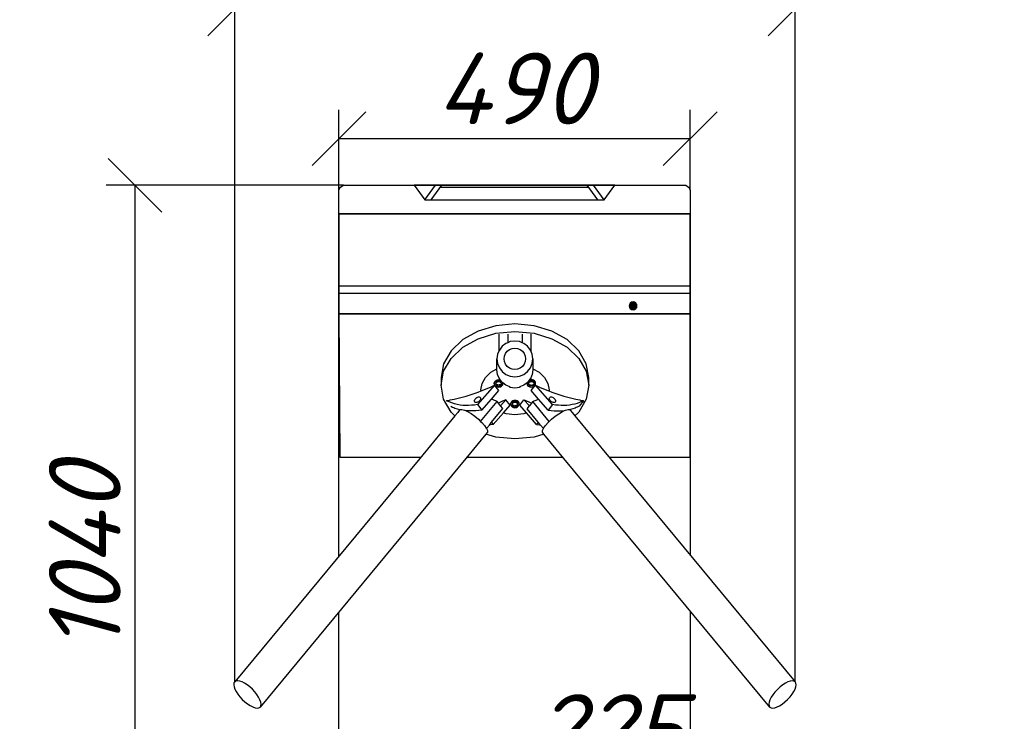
# Model space of a CAD drawing. Header units: millimetres. Extents: x 4247 to 622543, y -201358 to 142419.
# Drawn here: x 239151 to 240525, y -165468 to -164489 of the extents above; entities that cross this region are included whole.
import ezdxf

# ---------------------------------------------------------------- set-up
doc = ezdxf.new("R2010")
doc.units = ezdxf.units.MM
doc.linetypes.add('0', pattern=[0])
doc.layers.get('DEFPOINTS').update_dxf_attribs({"color": 252, "lineweight": 9})
doc.layers.add('PDF _Геометрия', color=7, linetype='Continuous')
doc.layers.add('PDF _Сплошная заливка', color=7, linetype='Continuous', true_color=0xffffff)
doc.styles.add('ISOCPEUR100', font='isocpeur.ttf', dxfattribs={"oblique": 15, "height": 100})
doc.dimstyles.new('Размеры_text_m75', dxfattribs={"dimtxt": 100, "dimasz": 75, "dimexe": 40, "dimexo": 0, "dimgap": 20, "dimtad": 1, "dimdec": 0, "dimzin": 0, "dimdsep": 46, "dimtxsty": 'ISOCPEUR100', "dimblk": 'OBLIQUE', "dimcen": 1, "dimclrd": 202, "dimclre": 202, "dimclrt": 202, "dimadec": 0, "dimazin": 0, "dimtfac": 1, "dimtdec": 0, "dimtix": 1, "dimtmove": 0, "dimatfit": 0, "dimfxl": 50, "dimtolj": 1, "dimtzin": 0, "dimlwd": 9, "dimlwe": 9, "dimarcsym": 0})

# ---------------------------------------------------------------- blocks, each defined once
blk = doc.blocks.new('_Oblique')
at = {"color": 0, "linetype": 'ByBlock', "lineweight": -2}
blk.add_line((-0.5, -0.5), (0.5, 0.5), dxfattribs=at)
blk = doc.blocks.new('*D584')
at = {"color": 202, "lineweight": 9, "transparency": 16777216}
for p, q in [((239860.1, -165814.9), (239860.1, -165510)), ((240085.5, -165759.4), (240085.5, -165510)), ((239860.1, -165550), (239785.1, -165550)), ((239860.1, -165550), (240085.5, -165550)), ((240085.5, -165550), (240160.5, -165550))]:
    blk.add_line(p, q, dxfattribs=at)
at = {"layer": 'DEFPOINTS', "color": 0, "linetype": '0', "transparency": 16777216}
for p in [(240085.5, -165550), (240085.5, -165759.4), (239860.1, -165814.9)]:
    blk.add_point(p, dxfattribs=at)
at = {"color": 202, "linetype": '0', "lineweight": 9, "transparency": 16777216, "xscale": 75, "yscale": 75, "zscale": 75}
blk.add_blockref('_Oblique', (239860.1, -165550), dxfattribs=at)
at = {"color": 202, "linetype": '0', "lineweight": 9, "transparency": 16777216, "xscale": 75, "yscale": 75, "zscale": 75, "rotation": 180}
blk.add_blockref('_Oblique', (240085.5, -165550), dxfattribs=at)
at = {"color": 202, "linetype": '0', "lineweight": 9, "transparency": 16777216, "insert": (239972.8, -165480), "char_height": 100, "attachment_point": 5, "style": 'ISOCPEUR100'}
blk.add_mtext('\\A1;225', dxfattribs=at)
blk = doc.blocks.new('*D585')
at = {"color": 202, "lineweight": 9, "transparency": 16777216}
for p, q in [((239450.6, -165412.6), (239450.6, -164434.1)), ((240232, -165412.7), (240232, -164434.1)), ((239450.6, -164474.1), (240232, -164474.1))]:
    blk.add_line(p, q, dxfattribs=at)
at = {"layer": 'DEFPOINTS', "color": 0, "linetype": '0', "transparency": 16777216}
for p in [(240232, -164474.1), (239450.6, -165412.6), (240232, -165412.7)]:
    blk.add_point(p, dxfattribs=at)
at = {"color": 202, "linetype": '0', "lineweight": 9, "transparency": 16777216, "xscale": 75, "yscale": 75, "zscale": 75, "rotation": 180}
blk.add_blockref('_Oblique', (239450.6, -164474.1), dxfattribs=at)
at = {"color": 202, "linetype": '0', "lineweight": 9, "transparency": 16777216, "xscale": 75, "yscale": 75, "zscale": 75}
blk.add_blockref('_Oblique', (240232, -164474.1), dxfattribs=at)
at = {"color": 202, "linetype": '0', "lineweight": 9, "transparency": 16777216, "insert": (239841.3, -164404.1), "char_height": 100, "attachment_point": 5, "style": 'ISOCPEUR100'}
blk.add_mtext('\\A1;782', dxfattribs=at)
blk = doc.blocks.new('*D593')
at = {"color": 202, "lineweight": 9, "transparency": 16777216}
for p, q in [((239595.9, -164727), (239595.9, -164615.2)), ((240085.5, -164727), (240085.5, -164615.2)), ((239595.9, -164655.2), (240085.5, -164655.2))]:
    blk.add_line(p, q, dxfattribs=at)
at = {"layer": 'DEFPOINTS', "color": 0, "linetype": '0', "transparency": 16777216}
for p in [(240085.5, -164655.2), (239595.9, -164727), (240085.5, -164727)]:
    blk.add_point(p, dxfattribs=at)
at = {"color": 202, "linetype": '0', "lineweight": 9, "transparency": 16777216, "xscale": 75, "yscale": 75, "zscale": 75, "rotation": 180}
blk.add_blockref('_Oblique', (239595.9, -164655.2), dxfattribs=at)
at = {"color": 202, "linetype": '0', "lineweight": 9, "transparency": 16777216, "xscale": 75, "yscale": 75, "zscale": 75}
blk.add_blockref('_Oblique', (240085.5, -164655.2), dxfattribs=at)
at = {"color": 202, "linetype": '0', "lineweight": 9, "transparency": 16777216, "insert": (239840.7, -164585.2), "char_height": 100, "attachment_point": 5, "style": 'ISOCPEUR100'}
blk.add_mtext('\\A1;490', dxfattribs=at)
blk = doc.blocks.new('*D586')
at = {"color": 202, "lineweight": 9, "transparency": 16777216}
for p, q in [((239602.1, -164720.2), (239271.5, -164720.2)), ((239311.5, -164720.2), (239311.5, -165759.4)), ((239595.9, -165759.4), (239271.5, -165759.4))]:
    blk.add_line(p, q, dxfattribs=at)
at = {"layer": 'DEFPOINTS', "color": 0, "linetype": '0', "transparency": 16777216}
for p in [(239602.1, -164720.2), (239311.5, -165759.4), (239595.9, -165759.4)]:
    blk.add_point(p, dxfattribs=at)
at = {"color": 202, "linetype": '0', "lineweight": 9, "transparency": 16777216, "xscale": 75, "yscale": 75, "zscale": 75}
for p, rotation in [((239311.5, -164720.2), 90), ((239311.5, -165759.4), 270)]:
    blk.add_blockref('_Oblique', p, dxfattribs=dict(at, rotation=rotation))
at = {"color": 202, "linetype": '0', "lineweight": 9, "transparency": 16777216, "insert": (239241.5, -165239.8), "char_height": 100, "attachment_point": 5, "rotation": 90, "style": 'ISOCPEUR100'}
blk.add_mtext('\\A1;1040', dxfattribs=at)

msp = doc.modelspace()

# ---------------------------------------------------------------- hatches: boundary and pattern name
at = {"linetype": '0', "lineweight": 9, "true_color": 0x000000, "transparency": 33554636}
h = msp.add_hatch(dxfattribs=at)
h.set_pattern_fill('ANSI35', color=18, scale=20)
h.set_pattern_definition([(45, (264073.15, -163166.6), (-89.80256, 89.80256), []), (45, (264162.95, -163166.6), (-89.80256, 89.80256), [158.75, -31.75, 0, -31.75])])
h.paths.add_polyline_path([(246169.743, -165869.605), (244665.738, -165869.626), (244144.089, -165964.867), (246152.65, -165964.867)])
h.paths.add_polyline_path([(246586.716, -165776.65), (246586.716, -164353.555, 0.02057901), (246581.718, -164358.142), (246581.718, -165796.669), (245256.662, -165788.328), (245256.662, -165801.758), (245252.696, -165801.758, 0.17140227), (245271.561, -165829.598), (246538.18, -165829.563, 0.40600603)])
h.paths.add_polyline_path([(244274.139, -165805.742), (244277.227, -165804.915, 0.15801355), (244275.577, -165804.164), (244275.577, -165804.473), (244276.592, -165804.473, 0.24301407), (244273.894, -165804.473), (244274.139, -165804.473), (244274.139, -165799.427), (244274.139, -165796.44), (244274.647, -165793.452), (244274.139, -165793.452), (244274.139, -165783.447), (244241.7, -165783.447), (244241.7, -165781.938), (243651.827, -165778.225, -0.30391185), (243651.827, -165871.546, 0.29808013), (243651.827, -165964.867), (243680.075, -165964.867)])
h.paths.add_polyline_path([(244665.738, -165869.626), (244512.154, -165869.628, -0.39486034), (244419.502, -165783.447), (244413.453, -165783.447), (244413.453, -165793.452), (244412.974, -165793.452), (244412.974, -165796.44), (244413.453, -165796.44), (244413.453, -165799.174), (244409.451, -165799.174), (244409.451, -165815.267, 0.07983319), (244410.466, -165817.409), (244412.665, -165817.409), (244413.453, -165821.157), (244413.453, -165824.145), (244412.213, -165825.385), (244404.716, -165825.385), (244403.476, -165824.145), (244403.476, -165821.157), (244404.265, -165817.409), (244406.464, -165817.409, 0.1197514), (244407.478, -165815.267), (244407.478, -165799.174), (244403.476, -165799.174), (244403.476, -165796.44), (244403.984, -165793.452), (244403.476, -165793.452), (244403.476, -165783.447), (244284.116, -165783.447), (244284.116, -165793.452), (244283.638, -165793.452), (244283.638, -165796.44), (244284.116, -165796.44), (244284.116, -165799.174), (244280.143, -165799.174), (244280.143, -165815.267, 0.08817717), (244281.129, -165817.409), (244283.328, -165817.409), (244284.116, -165821.157), (244284.116, -165824.145), (244282.877, -165825.385), (244275.379, -165825.385), (244274.139, -165824.145), (244274.139, -165821.157), (244274.957, -165817.409), (244277.127, -165817.409, 0.1201438), (244278.141, -165815.267), (244278.141, -165804.67), (243680.075, -165964.867), (244144.089, -165964.867)])
h.paths.add_polyline_path([(244276.508, -165814.45), (244274.004, -165814.45, -0.3058707)], flags=16)
h.paths.add_polyline_path([(244281.806, -165814.421, -0.33012014), (244284.285, -165814.421)], flags=16)
h.paths.add_polyline_path([(244281.693, -165804.416, -0.2210294), (244284.371, -165804.416)], flags=16)
h.paths.add_polyline_path([(244405.843, -165814.45), (244403.34, -165814.45, -0.30604116)], flags=16)
h.paths.add_polyline_path([(244411.143, -165814.421, -0.33028872), (244413.622, -165814.421)], flags=16)
h.paths.add_polyline_path([(244411.03, -165804.416, -0.22114294), (244413.706, -165804.416)], flags=16)
h.paths.add_polyline_path([(244129.639, -166661.464), (245866.851, -166661.464), (245866.851, -166254.797), (244129.639, -166254.797)], flags=9)
h.paths.add_polyline_path([(243419.035, -166264.264), (244704.551, -166264.264), (244704.551, -166024.264), (243419.035, -166024.264)], flags=9)
h.paths.add_polyline_path([(241437.262, -166275.952), (242613.808, -166275.952), (242613.808, -166035.952), (241437.262, -166035.952)], flags=9)
h.paths.add_polyline_path([(240089.276, -165751.441), (241374.791, -165751.441), (241374.791, -165511.441), (240089.276, -165511.441)], flags=9)
h.paths.add_polyline_path([(239676.348, -166267.397), (240511.621, -166267.397), (240511.621, -166027.397), (239676.348, -166027.397)], flags=9)
h.paths.add_polyline_path([(244966.519, -164667.917), (245226.519, -164667.917), (245290.37, -164429.62), (245030.37, -164429.62)], flags=9)
h.paths.add_polyline_path([(244736.907, -164465.853), (245006.907, -164465.853), (245070.758, -164227.556), (244800.758, -164227.556)], flags=9)
h.paths.add_polyline_path([(244112.394, -164465.853), (244302.394, -164465.853), (244366.245, -164227.556), (244176.245, -164227.556)], flags=9)
h.paths.add_polyline_path([(244174.487, -164728.364), (244434.487, -164728.364), (244498.339, -164490.068), (244238.339, -164490.068)], flags=9)
h.paths.add_polyline_path([(245391.472, -165607.354), (245591.472, -165607.354), (245655.323, -165369.058), (245455.323, -165369.058)], flags=25)
h.paths.add_polyline_path([(244597.305, -165682.633), (244857.305, -165682.633), (244921.156, -165444.337), (244661.156, -165444.337)], flags=9)
h.paths.add_polyline_path([(244060.357, -165682.718), (244260.357, -165682.718), (244324.208, -165444.422), (244124.208, -165444.422)], flags=9)
h.paths.add_polyline_path([(239812.198, -165594.191), (240072.198, -165594.191), (240136.049, -165355.895), (239876.049, -165355.895)], flags=9)
h.paths.add_polyline_path([(239680.703, -164518.267), (239940.703, -164518.267), (240004.554, -164279.971), (239744.554, -164279.971)], flags=9)
h.paths.add_polyline_path([(239675.125, -164699.323), (239945.125, -164699.323), (240008.976, -164461.027), (239738.976, -164461.027)], flags=9)
h.paths.add_polyline_path([(239355.653, -165430.398), (239355.653, -165110.398), (239117.357, -165046.547), (239117.357, -165366.547)], flags=9)
h.paths.add_polyline_path([(245732.103, -165682.354), (246062.103, -165682.354), (246125.955, -165444.058), (245795.955, -165444.058)], flags=25)
h.paths.add_polyline_path([(244752.912, -163733.513), (245711.397, -163733.513), (245711.397, -163493.513), (244752.912, -163493.513)], flags=9)
h.paths.add_polyline_path([(240835.996, -166565.807), (240835.996, -166168.181), (240597.7, -166104.329), (240597.7, -166501.956)], flags=9)
h.paths.add_polyline_path([(246931.462, -166571.417), (246931.462, -166173.791), (246693.166, -166109.939), (246693.166, -166507.565)], flags=9)
h.paths.add_polyline_path([(242107.292, -165594.191), (242367.292, -165594.191), (242431.144, -165355.895), (242171.144, -165355.895)], flags=9)
h.paths.add_polyline_path([(241998.297, -164518.267), (242258.297, -164518.267), (242322.149, -164279.971), (242062.149, -164279.971)], flags=9)
h.paths.add_polyline_path([(241992.719, -164699.323), (242262.719, -164699.323), (242326.571, -164461.027), (242056.571, -164461.027)], flags=9)
h.paths.add_polyline_path([(241673.248, -165430.398), (241673.248, -165110.398), (241434.951, -165046.547), (241434.951, -165366.547)], flags=9)
h.paths.add_polyline_path([(243153.591, -166565.807), (243153.591, -166168.181), (242915.294, -166104.329), (242915.294, -166501.956)], flags=9)
h.paths.add_polyline_path([(240771.461, -165553.21), (241606.734, -165553.21), (241606.734, -165313.21), (240771.461, -165313.21)], flags=9)
h.paths.add_polyline_path([(242360.27, -165751.441), (243645.785, -165751.441), (243645.785, -165511.441), (242360.27, -165511.441)], flags=9)
h.paths.add_polyline_path([(244517.266, -167120.123), (245913.812, -167120.123), (245913.812, -166713.456), (244517.266, -166713.456)], flags=9)
h.paths.add_polyline_path([(242015.414, -164349.092), (242327.459, -164349.092), (242327.459, -164081.625), (242015.414, -164081.625)], flags=9)
h.paths.add_polyline_path([(239697.82, -164349.092), (239987.576, -164349.092), (239987.576, -164081.625), (239697.82, -164081.625)], flags=9)
h.paths.add_polyline_path([(244679.18, -164971.659), (244991.793, -164971.659), (244991.793, -164703.706), (244679.18, -164703.706)], flags=9)
h.paths.add_polyline_path([(243857.368, -164963.011), (244147.123, -164963.011), (244147.123, -164695.544), (243857.368, -164695.544)], flags=9)
h.paths.add_polyline_path([(239996.408, -163488.612), (244769.408, -163488.612), (244769.408, -163128.612), (239996.408, -163128.612)], flags=9)
at = {"layer": 'PDF _Сплошная заливка', "linetype": '0', "lineweight": 9, "transparency": 33554559}
msp.add_hatch(color=7, dxfattribs=at).paths.add_polyline_path([(240011.464, -164888.494), (240010.195, -164884.968), (240006.98, -164883.079), (240003.285, -164883.7), (240000.86, -164886.548), (240000.86, -164890.298), (240003.229, -164893.175), (240006.895, -164893.823), (240010.138, -164891.99)])

# ---------------------------------------------------------------- linework, layer by layer
at = {"layer": 'PDF _Геометрия', "color": 7, "linetype": '0', "lineweight": 0}
for points in [[(239595.905, -165237.81), (239595.905, -164727.019, -0.23861304), (239602.053, -164720.223), (240079.369, -164720.223, -0.23861304), (240085.518, -164727.019), (240085.518, -165236.4)], [(239789.161, -165026.167), (239784.931, -165026.759), (239780.786, -165027.154), (239776.697, -165027.352, -0.13378481), (239745.874, -165020.696), (239746.889, -165020.273), (239750.132, -165019.737), (239750.949, -165019.597), (239756.421, -165018.497), (239761.92, -165017.256), (239767.503, -165015.846), (239773.087, -165014.295), (239778.699, -165012.575), (239784.367, -165010.713), (239790.007, -165008.683), (239794.068, -165007.132), (239795.704, -165006.512), (239801.372, -165004.199), (239807.068, -165001.746), (239812.737, -164999.123), (239789.161, -165026.167), (239795.168, -165033.725), (239790.938, -165034.317), (239786.764, -165034.712), (239782.703, -165034.909), (239778.727, -165034.937), (239774.863, -165034.74), (239772.495, -165034.514)]]:
    msp.add_lwpolyline(points, format="xyb", dxfattribs=at)
for points in [[(239840.711, -164740.499), (239965.863, -164740.499), (239980.585, -164720.138), (239840.711, -164720.307), (239700.809, -164720.138), (239715.559, -164740.499)], [(239595.905, -164759.872), (239595.848, -164899.774), (240085.518, -164899.774), (240085.518, -164759.872)], [(239828.726, -164940.833), (239823.537, -164944.809), (239819.589, -164949.998), (239819.335, -164950.562), (239817.08, -164956.005), (239816.233, -164962.463), (239817.08, -164968.921), (239819.589, -164974.955), (239823.537, -164980.116), (239828.726, -164984.092), (239834.732, -164986.574), (239841.218, -164987.448), (239847.676, -164986.574), (239853.712, -164984.092), (239858.872, -164980.116), (239862.849, -164974.955), (239865.33, -164968.921), (239866.204, -164962.463), (239865.33, -164956.005), (239863.299, -164951.098), (239862.849, -164949.998), (239858.872, -164944.809), (239853.712, -164940.833), (239851.314, -164939.846), (239847.676, -164938.352), (239841.218, -164937.506), (239834.732, -164938.352), (239831.32, -164939.762)], [(239854.106, -164969.767), (239851.737, -164972.84), (239848.664, -164975.209), (239845.054, -164976.704), (239841.218, -164977.212), (239837.355, -164976.704), (239833.774, -164975.209), (239830.672, -164972.84), (239828.303, -164969.767), (239826.809, -164966.185), (239826.3, -164962.322), (239826.809, -164958.458), (239828.303, -164954.877), (239830.672, -164951.775), (239833.774, -164949.434), (239837.355, -164947.94), (239841.218, -164947.432), (239845.054, -164947.94), (239848.664, -164949.434), (239851.737, -164951.775), (239854.106, -164954.877), (239855.601, -164958.458), (239856.108, -164962.322), (239855.601, -164966.185)], [(239816.487, -164998.503), (239815.67, -164998.051), (239815.049, -164997.431), (239814.654, -164996.754), (239814.513, -164997.375), (239814.654, -164998.108), (239815.049, -164998.813), (239815.67, -164999.405), (239816.487, -164999.884), (239817.446, -165000.166), (239818.49, -165000.251), (239819.504, -165000.166), (239820.463, -164999.884), (239821.31, -164999.405), (239821.93, -164998.813), (239822.324, -164998.108), (239822.466, -164997.375), (239822.324, -164996.754), (239821.93, -164997.431), (239821.31, -164998.051), (239820.463, -164998.503), (239819.504, -164998.785), (239818.49, -164998.898), (239817.446, -164998.785)], [(239814.654, -164996.613), (239814.654, -164996.895)], [(239822.353, -164996.67), (239822.353, -164996.952)], [(239824.468, -164995.993), (239824.468, -164996.275)], [(239858.195, -164995.767), (239858.195, -164996.049)], [(239868.122, -164997.375), (239868.009, -164998.108), (239867.586, -164998.813), (239866.966, -164999.405), (239866.148, -164999.884), (239865.189, -165000.166), (239864.146, -165000.251), (239863.13, -165000.166), (239862.172, -164999.884), (239861.326, -164999.405), (239860.705, -164998.813), (239860.31, -164998.108), (239860.169, -164997.375), (239860.31, -164996.754), (239860.705, -164997.431), (239861.326, -164998.051), (239862.172, -164998.503), (239863.13, -164998.785), (239864.146, -164998.898), (239865.189, -164998.785), (239866.148, -164998.503), (239866.966, -164998.051), (239867.586, -164997.431), (239868.009, -164996.754)], [(239860.31, -164996.613), (239860.31, -164996.895)], [(239860.31, -164996.67), (239860.31, -164996.952)], [(239868.009, -164996.67), (239868.009, -164996.952)], [(239868.009, -164996.754), (239868.009, -164997.036)], [(239789.161, -165022.727), (239788.033, -165023.093), (239786.989, -165023.178), (239786.115, -165023.009), (239785.41, -165022.586), (239784.987, -165021.965), (239784.846, -165021.119), (239784.987, -165020.189), (239785.41, -165019.174), (239786.115, -165018.158), (239786.989, -165017.256), (239788.033, -165016.466), (239789.161, -165015.874), (239790.289, -165015.536), (239791.332, -165015.423), (239792.235, -165015.592), (239792.912, -165016.015), (239793.335, -165016.664), (239793.504, -165017.481), (239793.335, -165018.44), (239792.912, -165019.455), (239792.235, -165020.442), (239791.332, -165021.373), (239790.289, -165022.135)], [(239847.31, -165026.139), (239847.31, -165024.785), (239847.113, -165023.657), (239846.52, -165022.586), (239845.561, -165021.683), (239844.321, -165021.007), (239842.883, -165020.555), (239841.331, -165020.414), (239839.78, -165020.555), (239838.314, -165021.007), (239837.073, -165021.683), (239836.115, -165022.586), (239835.522, -165023.657), (239835.325, -165024.785), (239835.325, -165026.139), (239835.522, -165025.011), (239836.115, -165023.968), (239837.073, -165023.065), (239838.314, -165022.36), (239839.78, -165021.937), (239841.331, -165021.796), (239842.883, -165021.937), (239844.321, -165022.36), (239845.561, -165023.065), (239846.52, -165023.968), (239847.113, -165025.011)], [(239837.468, -165025.406), (239837.468, -165025.688)], [(239837.468, -165025.519), (239837.468, -165025.801)], [(239845.167, -165025.462), (239845.167, -165025.744)], [(239845.223, -165025.772), (239845.223, -165026.054)], [(239897.647, -165021.965), (239897.224, -165022.586), (239896.519, -165023.009), (239895.645, -165023.178), (239894.602, -165023.093), (239893.474, -165022.727), (239892.346, -165022.135), (239891.302, -165021.373), (239890.428, -165020.442), (239889.723, -165019.455), (239889.3, -165018.44), (239889.159, -165017.481), (239889.3, -165016.664), (239889.723, -165016.015), (239890.428, -165015.592), (239891.302, -165015.423), (239892.346, -165015.536), (239893.474, -165015.874), (239894.602, -165016.466), (239895.645, -165017.256), (239896.519, -165018.158), (239897.224, -165019.174), (239897.647, -165020.189), (239897.788, -165021.119)]]:
    msp.add_lwpolyline(points, close=True, dxfattribs=at)
for points in [[(239715.559, -164740.499), (239730.645, -164720.223)], [(239724.47, -164740.499), (239739.556, -164720.223)], [(239737.583, -164722.874), (239943.84, -164722.874)], [(239956.924, -164740.499), (239941.837, -164720.223)], [(239965.863, -164740.499), (239950.748, -164720.223)], [(239595.905, -164759.872), (240085.518, -164759.872)], [(239595.905, -164860.293), (240085.518, -164860.293)], [(239595.905, -164870.784), (240085.518, -164870.784)], [(239595.848, -164899.774), (239597.005, -165099.601), (239709.919, -165099.601)], [(239972.66, -165099.601), (240085.518, -165099.601), (240085.518, -164899.745), (239595.905, -164899.774)], [(239751.88, -165028.254), (239754.39, -165029.579), (239756.167, -165030.369), (239757.436, -165030.905), (239760.651, -165032.061), (239764.007, -165033.02), (239764.796, -165033.189), (239763.752, -165034.373), (239761.496, -165037.081), (239757.661, -165041.734), (239752.191, -165036.517), (239741.897, -165018.469), (239738.4, -164999.067), (239741.897, -164979.693), (239752.191, -164961.617), (239768.546, -164946.107), (239789.866, -164934.206), (239814.682, -164926.733), (239841.331, -164924.167), (239867.952, -164926.733), (239892.769, -164934.206), (239914.088, -164946.107), (239930.444, -164961.617), (239940.737, -164979.693), (239944.234, -164999.067), (239944.234, -164988.463), (239940.737, -164969.062), (239930.444, -164951.013), (239914.088, -164935.503), (239892.769, -164923.603), (239867.952, -164916.102), (239841.331, -164913.564), (239814.682, -164916.102), (239789.866, -164923.603), (239768.546, -164935.503), (239752.191, -164951.013), (239741.897, -164969.062), (239738.4, -164988.463), (239738.4, -164999.067)], [(239819.335, -164950.562), (239819.335, -164931.358), (239819.335, -164928.115)], [(239831.32, -164928.115), (239831.32, -164930.23), (239831.32, -164939.762)], [(239851.314, -164928.115), (239851.314, -164930.23), (239851.314, -164939.846)], [(239863.299, -164928.115), (239863.299, -164931.358), (239863.299, -164951.098)], [(239823.029, -164994.583), (239821.14, -164992.101), (239820.125, -164990.804), (239819.589, -164990.071), (239819.335, -164989.479), (239817.08, -164984.036), (239816.233, -164977.578), (239816.233, -164976.365), (239816.233, -164962.463)], [(239866.204, -164962.463), (239866.204, -164976.253), (239866.204, -164977.578), (239865.33, -164984.036), (239863.299, -164988.971), (239862.849, -164990.071), (239862.284, -164990.804), (239861.213, -164992.186), (239858.957, -164995.175)], [(239794.068, -165007.132), (239793.786, -165005.581), (239795.421, -164996.641), (239800.159, -164988.294), (239807.717, -164981.131), (239816.233, -164976.365)], [(239866.204, -164976.253), (239874.918, -164981.131), (239882.476, -164988.294), (239887.241, -164996.641), (239888.849, -165005.581), (239888.567, -165007.132)], [(239824.468, -164995.965), (239823.847, -164995.457), (239823.537, -164995.231), (239823.029, -164994.583), (239822.72, -164994.273), (239821.478, -164993.596), (239820.04, -164993.145), (239818.49, -164993.004), (239816.938, -164993.145), (239815.5, -164993.596), (239814.26, -164994.273), (239813.301, -164995.175), (239812.68, -164996.247), (239812.483, -164997.375), (239812.483, -164995.993), (239812.68, -164994.865), (239813.301, -164993.821), (239814.26, -164992.919), (239815.5, -164992.214), (239816.938, -164991.791), (239818.49, -164991.622), (239820.04, -164991.791), (239821.14, -164992.101)], [(239812.483, -164997.375), (239812.68, -164998.503), (239813.301, -164999.546), (239814.26, -165000.449), (239815.5, -165001.154), (239816.938, -165001.577), (239818.49, -165001.718), (239820.04, -165001.577), (239821.478, -165001.154), (239822.72, -165000.449), (239823.678, -164999.546), (239824.27, -164998.503), (239824.468, -164997.375), (239824.27, -164996.247), (239823.847, -164995.457)], [(239822.324, -164996.613), (239821.93, -164995.908), (239821.31, -164995.316), (239820.463, -164994.865), (239819.504, -164994.555), (239818.49, -164994.47), (239817.446, -164994.555), (239816.487, -164994.865), (239815.67, -164995.316), (239815.049, -164995.908), (239814.654, -164996.613)], [(239819.335, -164989.479), (239819.335, -164990.804), (239820.125, -164990.804)], [(239834.281, -165001.52), (239833.21, -165001.069), (239828.726, -164999.208), (239824.468, -164995.993), (239824.468, -164997.375)], [(239858.872, -164995.231), (239858.195, -164995.767), (239853.712, -164999.208), (239849.199, -165001.069), (239848.156, -165001.52)], [(239858.167, -164995.993), (239858.167, -164997.375)], [(239865.697, -164993.145), (239864.146, -164993.004), (239862.594, -164993.145), (239861.156, -164993.596), (239859.916, -164994.273)], [(239868.009, -164996.613), (239867.586, -164995.908), (239866.966, -164995.316), (239866.148, -164994.865), (239865.189, -164994.555), (239864.146, -164994.47), (239863.13, -164994.555), (239862.172, -164994.865), (239861.326, -164995.316), (239860.705, -164995.908), (239860.31, -164996.613)], [(239870.152, -164997.375), (239870.152, -164995.993), (239869.955, -164994.865), (239869.334, -164993.821), (239868.404, -164992.919), (239867.163, -164992.214), (239865.697, -164991.791), (239864.146, -164991.622), (239862.594, -164991.791), (239861.213, -164992.186)], [(239863.299, -164988.971), (239863.299, -164990.804), (239862.284, -164990.804)], [(239795.168, -165033.725), (239808.394, -165018.525), (239818.715, -165006.681), (239812.737, -164999.123)], [(239833.21, -165001.069), (239833.21, -165001.52), (239834.281, -165001.52), (239834.732, -165001.718), (239841.218, -165002.564), (239847.676, -165001.718), (239848.156, -165001.52), (239849.199, -165001.52), (239849.199, -165001.069)], [(239887.467, -165033.725), (239874.297, -165018.609), (239863.92, -165006.681), (239869.899, -164999.123)], [(239865.697, -165001.577), (239867.163, -165001.154)], [(239936.761, -165020.696), (239934.223, -165022.022), (239931.178, -165023.347), (239927.991, -165024.503), (239924.635, -165025.462), (239921.138, -165026.224), (239917.5, -165026.816), (239913.778, -165027.182), (239909.886, -165027.38), (239905.938, -165027.352), (239901.849, -165027.154), (239897.704, -165026.759), (239893.474, -165026.167), (239869.899, -164999.123), (239875.595, -165001.746), (239881.263, -165004.199), (239886.931, -165006.512), (239888.567, -165007.132), (239892.627, -165008.683), (239898.296, -165010.713), (239903.936, -165012.575), (239909.548, -165014.295), (239915.159, -165015.846), (239920.715, -165017.256), (239926.214, -165018.497), (239931.685, -165019.597), (239932.503, -165019.737), (239935.746, -165020.273), (239936.761, -165020.696), (239930.754, -165028.254), (239928.245, -165029.579), (239926.468, -165030.369), (239925.199, -165030.905), (239921.984, -165032.061), (239918.628, -165033.02), (239917.811, -165033.217)], [(239944.234, -164999.067), (239940.737, -165018.469), (239930.444, -165036.517), (239924.946, -165041.762)], [(239793.476, -165049.545), (239816.459, -165021.683), (239814.626, -165021.007), (239813.329, -165020.555), (239809.38, -165018.976), (239808.394, -165018.525)], [(239805.602, -165054.593), (239808.732, -165050.814), (239824.468, -165031.751), (239821.31, -165027.775), (239818.264, -165023.968)], [(239811.157, -165053.86), (239825.144, -165037.842), (239834.705, -165026.844), (239828.726, -165019.286)], [(239821.31, -165027.775), (239828.726, -165019.286), (239823.029, -165021.881), (239818.264, -165023.968), (239816.459, -165021.683)], [(239845.167, -165025.519), (239844.772, -165026.224), (239844.123, -165026.816), (239843.305, -165027.295), (239842.347, -165027.577), (239841.331, -165027.662), (239840.288, -165027.577), (239839.329, -165027.295), (239838.511, -165026.816), (239837.863, -165026.224), (239837.468, -165025.462), (239837.412, -165025.772), (239837.327, -165026.139), (239837.468, -165026.9), (239837.863, -165027.605), (239838.511, -165028.198), (239839.329, -165028.649), (239840.288, -165028.959), (239841.331, -165029.044), (239842.347, -165028.959), (239843.305, -165028.649), (239844.123, -165028.198), (239844.772, -165027.605), (239845.167, -165026.9), (239845.307, -165026.139), (239845.223, -165025.772)], [(239845.167, -165025.406), (239844.772, -165024.701), (239844.123, -165024.109), (239843.305, -165023.629), (239842.347, -165023.347), (239841.331, -165023.263), (239840.288, -165023.347), (239839.329, -165023.629), (239838.511, -165024.109), (239837.863, -165024.701), (239837.468, -165025.406)], [(239871.477, -165053.86), (239857.518, -165037.842), (239847.93, -165026.844), (239853.909, -165019.286)], [(239881.066, -165059.556), (239876.977, -165054.593), (239873.875, -165050.842), (239858.195, -165031.835), (239861.382, -165027.831), (239853.909, -165019.286), (239859.605, -165021.881), (239864.427, -165023.996)], [(239866.204, -165021.768), (239864.427, -165023.996), (239861.382, -165027.831)], [(239889.187, -165049.63), (239866.204, -165021.768), (239868.037, -165021.091), (239869.306, -165020.64), (239873.282, -165019.061), (239874.297, -165018.609)], [(239764.937, -165033.048), (239767.362, -165032.822), (239770.915, -165033.781), (239772.495, -165034.514), (239775.287, -165035.783), (239780.222, -165038.716), (239785.382, -165042.41), (239790.402, -165046.556), (239793.476, -165049.545), (239794.942, -165050.927), (239798.693, -165055.213), (239801.4, -165059.077), (239801.597, -165059.472), (239802.895, -165062.32), (239803.035, -165064.66), (239800.892, -165067.283), (239772.889, -165101.208), (239485.952, -165447.958)], [(239857.518, -165037.842), (239853.627, -165038.998), (239841.331, -165040.183), (239829.008, -165038.998), (239825.144, -165037.842)], [(240196.654, -165448.015), (239909.689, -165101.208), (239881.714, -165067.283), (239879.599, -165064.745), (239879.769, -165062.404), (239881.066, -165059.556), (239881.263, -165059.161), (239883.97, -165055.298), (239887.721, -165051.012), (239889.187, -165049.63), (239892.261, -165046.641), (239897.281, -165042.495), (239902.441, -165038.801), (239907.376, -165035.868), (239910.394, -165034.486), (239911.747, -165033.866), (239915.272, -165032.907), (239917.726, -165033.133), (239918.91, -165034.458), (239921.11, -165037.109), (239924.946, -165041.762), (239973.985, -165101.208), (240231.989, -165412.708)], [(239893.474, -165026.167), (239887.467, -165033.725), (239891.697, -165034.317), (239895.871, -165034.712), (239899.932, -165034.909), (239903.908, -165034.937), (239907.771, -165034.74), (239910.394, -165034.486)], [(239757.661, -165041.734), (239708.593, -165101.208), (239450.589, -165412.623)], [(239808.732, -165050.814), (239811.157, -165053.86), (239806.927, -165054.452), (239805.602, -165054.593), (239801.597, -165059.472)], [(239873.875, -165050.842), (239871.477, -165053.86), (239875.736, -165054.452), (239876.977, -165054.593)], [(239881.714, -165067.283), (239867.952, -165071.429), (239841.331, -165073.967), (239814.682, -165071.429), (239800.892, -165067.283)], [(239774.215, -165099.601), (239908.363, -165099.601)], [(240085.518, -165314.345), (240085.518, -165759.402), (239595.905, -165759.402), (239595.848, -165738.957), (240085.518, -165738.957)], [(239840.711, -165759.402), (239595.905, -165759.402), (239595.905, -165315.727)]]:
    msp.add_lwpolyline(points, dxfattribs=at)
msp.add_lwpolyline([(240005.993, -164882.995, 0.41365444), (240000.522, -164888.465, 0.41277967), (240005.993, -164893.908, 0.41275872), (240011.464, -164888.465, 0.41363338)], format="xyb", close=True, dxfattribs=at)
msp.add_arc((239841.318, -165024.217), 6.293, 197.784241, 342.215759, dxfattribs=at)
for centre, major_axis, ratio, start_param, end_param in [((239864.246, -164997.321), (6.091, 0.116), 0.72210671, 2.34886362, 4.9393342), ((239863.824, -164997.405), (6.31, 0.1), 0.70224728, 5.25697249, 7.54239858)]:
    msp.add_ellipse(centre, major_axis=major_axis, ratio=ratio, start_param=start_param, end_param=end_param, dxfattribs=at)
for points in [[(239475.32, -165423.198), (239465.563, -165413.469), (239454.509, -165408.704), (239450.589, -165412.623)], [(240231.989, -165412.708), (240228.07, -165408.788), (240217.015, -165413.526), (240207.258, -165423.283)], [(239450.589, -165412.623), (239446.697, -165416.515), (239451.435, -165427.598), (239461.192, -165437.355)], [(239485.924, -165447.93), (239489.844, -165444.038), (239485.077, -165432.956), (239475.32, -165423.198)], [(240207.258, -165423.283), (240197.501, -165433.04), (240192.763, -165444.123), (240196.654, -165448.015)], [(240221.386, -165437.411), (240231.143, -165427.682), (240235.881, -165416.6), (240231.989, -165412.708)], [(239461.192, -165437.355), (239470.949, -165447.084), (239482.032, -165451.85), (239485.924, -165447.93)], [(240196.654, -165448.015), (240200.546, -165451.934), (240211.629, -165447.169), (240221.386, -165437.411)]]:
    msp.add_open_spline(points, degree=3, dxfattribs=at)

# ---------------------------------------------------------------- dimensions: what is measured, and where the dimension line sits
at = {"color": 18, "linetype": '0', "lineweight": 9, "true_color": 0x000000}
dim = msp.add_linear_dim(base=(240231.989, -164474.119), p1=(239450.589, -165412.623), p2=(240231.989, -165412.708), text='782', dimstyle='Размеры_text_m75', dxfattribs=at)
dim.commit()
dim.dimension.update_dxf_attribs({"geometry": '*D585', "text_midpoint": (239841.289, -164404.119)})
for base, p1, p2, picture, middle in [((240085.518, -164655.175), (239595.905, -164727.019), (240085.518, -164727.019), '*D593', (239840.711, -164585.175)), ((240085.518, -165550.043), (239860.051, -165814.881), (240085.518, -165759.402), '*D584', (239972.784, -165480.043))]:
    dim = msp.add_linear_dim(base=base, p1=p1, p2=p2, dimstyle='Размеры_text_m75', dxfattribs=at)
    dim.commit()
    dim.dimension.update_dxf_attribs({"geometry": picture, "text_midpoint": middle})
dim = msp.add_linear_dim(base=(239311.505, -165759.402), p1=(239602.053, -164720.223), p2=(239595.905, -165759.402), angle=90, text='1040', dimstyle='Размеры_text_m75', dxfattribs=at)
dim.commit()
dim.dimension.update_dxf_attribs({"geometry": '*D586', "text_midpoint": (239241.505, -165239.812)})

doc.saveas('drawing.dxf')
